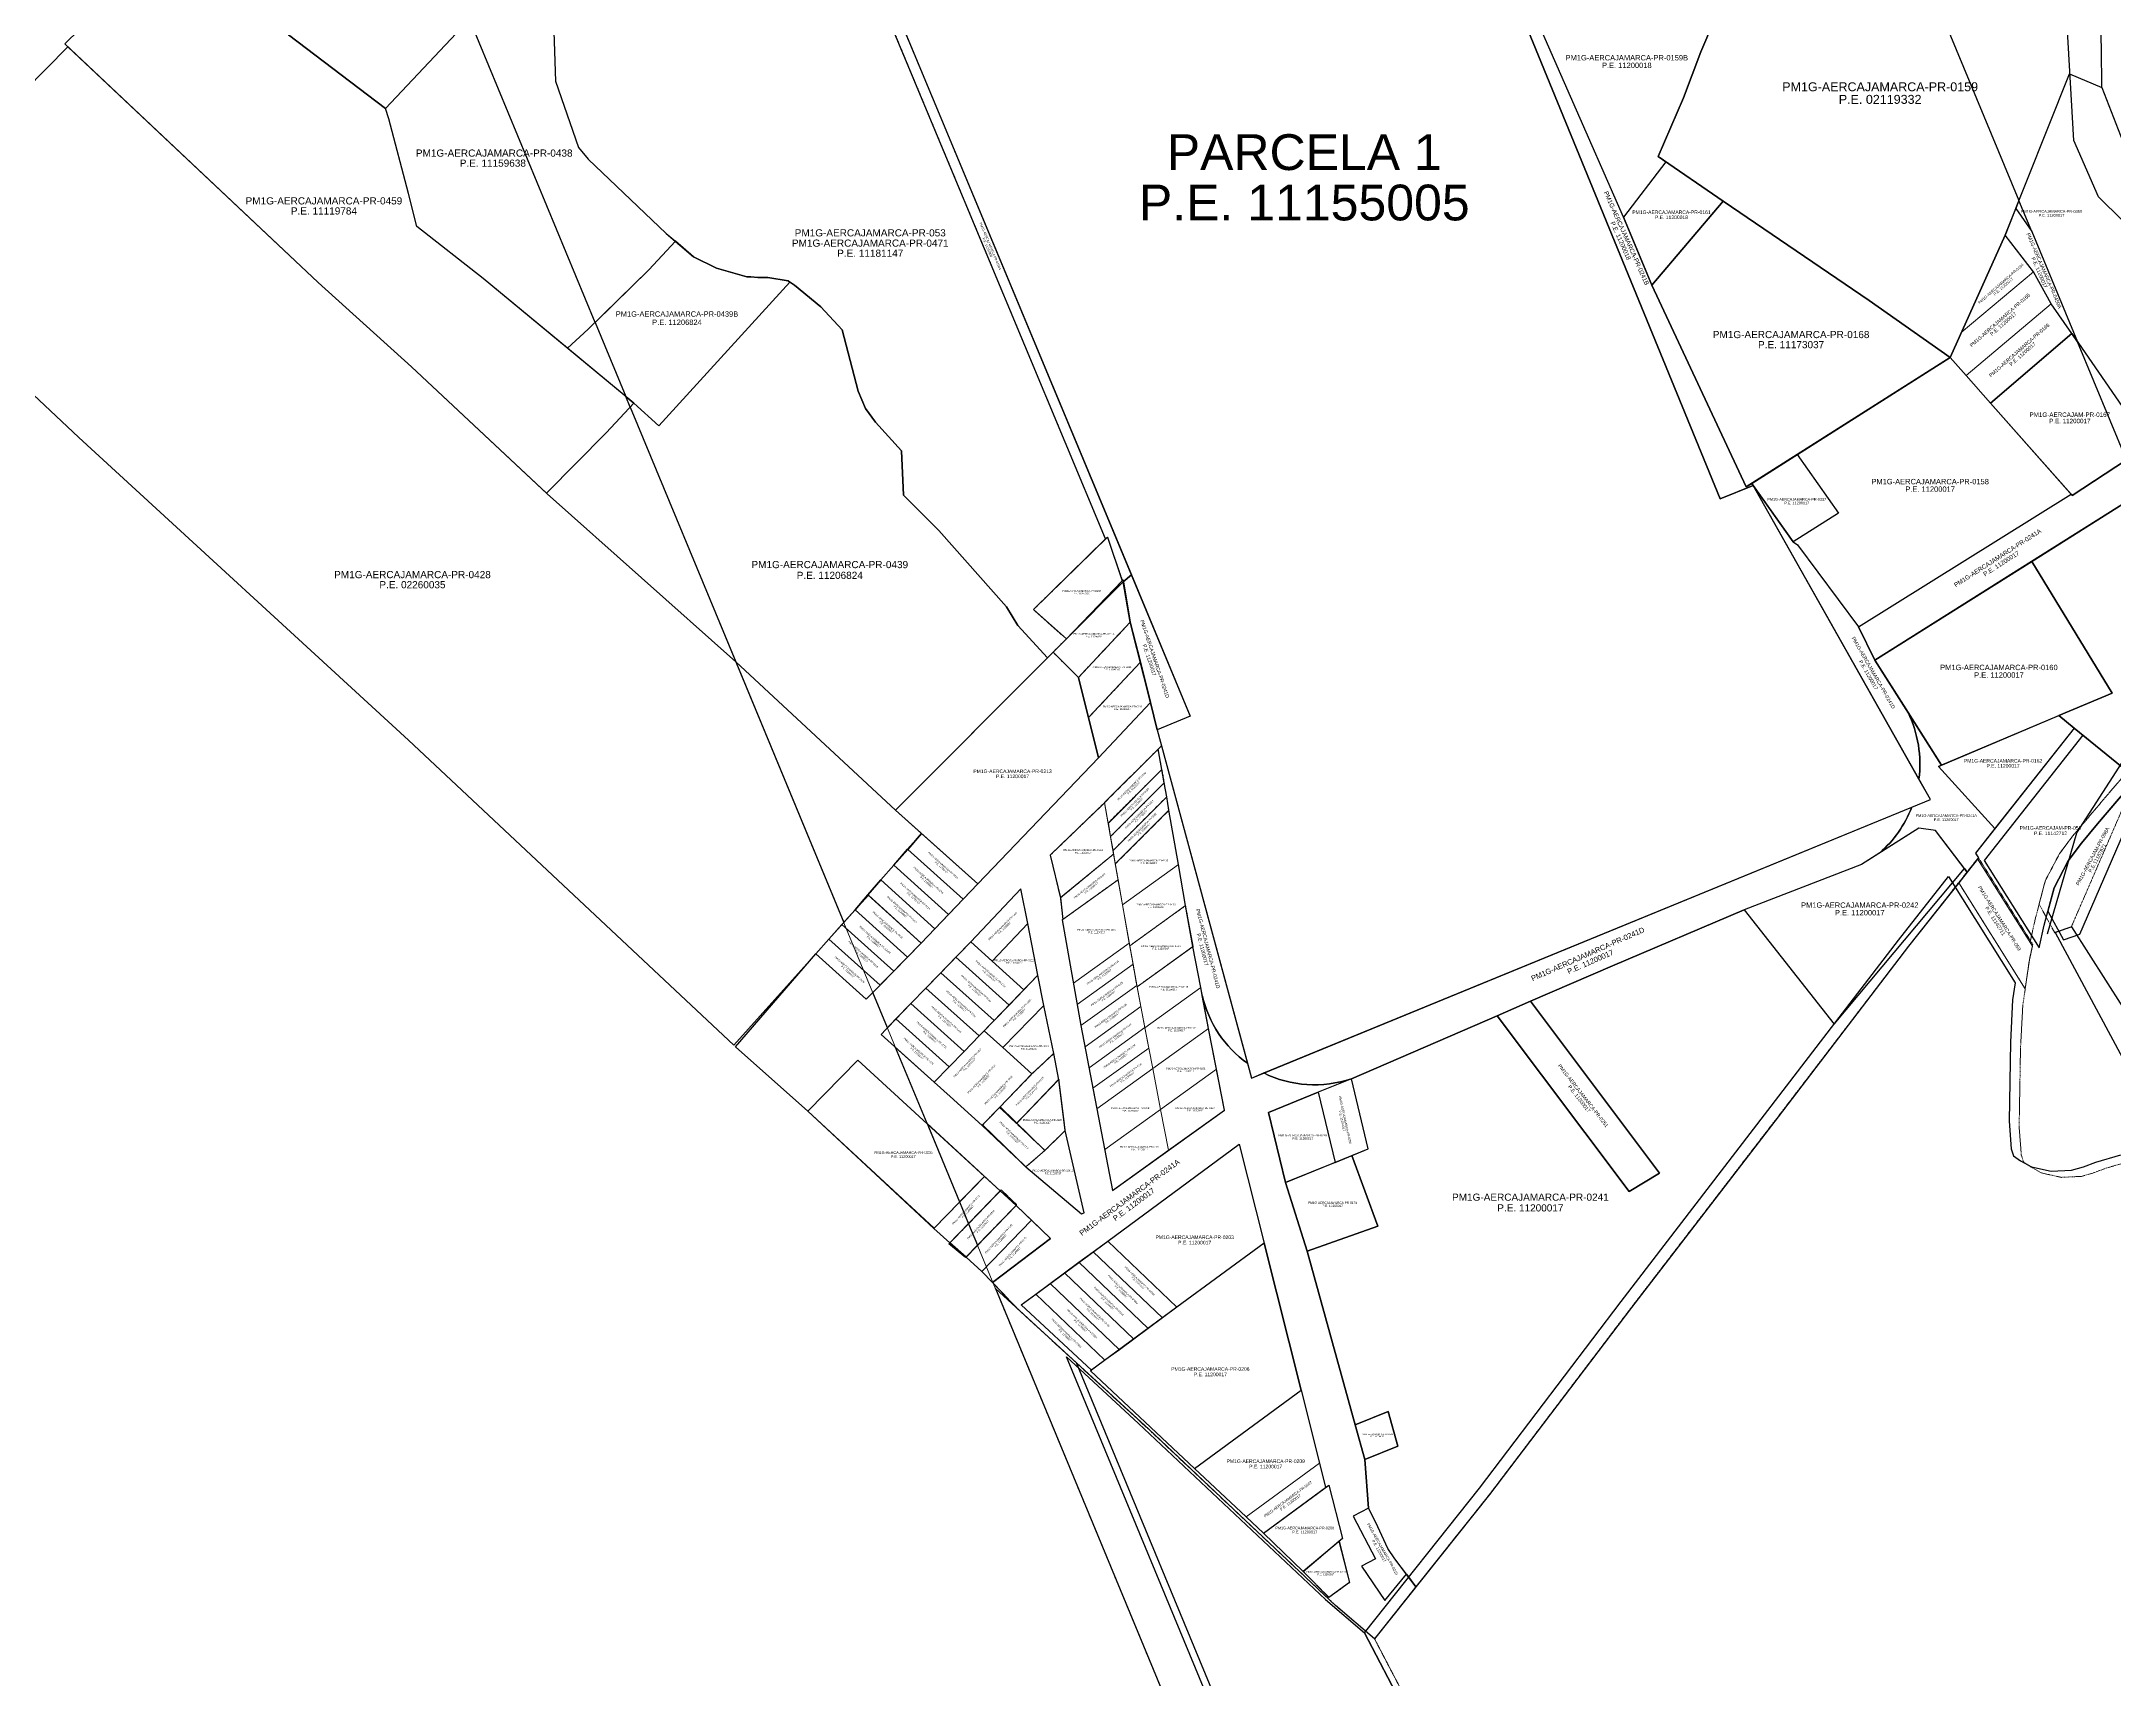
# Model space of a CAD drawing. Header units: inches. Extents: x 773044 to 778274, y 9208001 to 9212859.
# Drawn here: x 777396 to 777975, y 9208601 to 9209058 of the extents above; entities that cross this region are included whole.
import ezdxf
from ezdxf.enums import TextEntityAlignment as Align

# ---------------------------------------------------------------- set-up
doc = ezdxf.new("R2010")
doc.units = ezdxf.units.IN
doc.header["$MEASUREMENT"] = 0
doc.linetypes.add('DASHED2', pattern=[0.375, 0.25, -0.125])
for name, color, linetype in [('ADQUIRIDO', 1, 'Continuous'), ('Codigo predio', 7, 'Continuous'), ('Faja Marginal Mashcon', 140, 'Continuous'), ('NO ADQUIRIDO', 134, 'Continuous'), ('PARA RECTIFICAR', 30, 'Continuous'), ('Partida', 7, 'Continuous'), ('PERIMETRICO', 3, 'Continuous'), ('PMD Cajamarca', 6, 'Continuous'), ('Por Adquirir', 5, 'Continuous'), ('PREDIO MATRIZ', 192, 'Continuous')]:
    doc.layers.add(name, color=color, linetype=linetype)
doc.styles.add('ARIAL', font='arial.ttf', dxfattribs={"height": 0.7})

msp = doc.modelspace()

# ---------------------------------------------------------------- linework, layer by layer
at = {"layer": 'ADQUIRIDO', "ltscale": 0.5}
for points in [[(777538.48, 9209083.37), (777539.67, 9209047.26), (777546.1, 9209028.72), (777548.77, 9209025.43), (777570.61, 9209004.68), (777578.23, 9208998.17), (777584.7, 9208995), (777593.11, 9208992.6), (777594.27, 9208992.6), (777596.18, 9208992.43), (777599, 9208992.35), (777604.67, 9208991.41), (777606.51, 9208990.23), (777613.8, 9208984.23), (777619.83, 9208977.81), (777624.23, 9208960.59), (777626.35, 9208955.77), (777629.1, 9208951.97), (777636.37, 9208943.94), (777636.89, 9208931.56), (777646.82, 9208921.68), (777665.69, 9208900.37), (777668.87, 9208895.21), (777677.15, 9208886.16), (777682.43, 9208891.45), (777673.25, 9208899.64), (777693.38, 9208919.36), (777614.5, 9209108.52)], [(778027.9, 9208112.04), (777765.71, 9208613.85), (777765.71, 9208613.85), (777797.86, 9208654.19), (777837.49, 9208706.4), (777878.46, 9208759.67), (777914.94, 9208807.31), (777928.94, 9208825.04), (777947.53, 9208795.4), (777947.53, 9208795.4), (777946.85, 9208790.65), (777946.23, 9208778.8), (777945.85, 9208756.73), (777946.44, 9208749), (777947.07, 9208747.05), (777949.02, 9208745.66), (777952.11, 9208743.95), (777957.65, 9208742.73), (777963.29, 9208743.01), (777966.63, 9208743.99), (777970.13, 9208745.31), (777977.05, 9208747.31)], [(777682.43, 9208690.87), (777702.64, 9208672.32), (777754.85, 9208623.11), (777765.72, 9208613.83), (778027.92, 9208112.02), (778002.14, 9208099.35), (777985.44, 9208091.68), (777951.17, 9208078.39), (777942.43, 9208074.16), (777938.79, 9208072.46), (777682.43, 9208690.87)]]:
    msp.add_lwpolyline(points, dxfattribs=at)
at = {"layer": 'ADQUIRIDO'}
for points in [[(777865.98, 9209013.75), (777849.99, 9209024.7), (777838.07, 9209009.28), (777846, 9208990.21)], [(777865.98, 9209013.75), (777906.73, 9208985.99), (777929.36, 9208970.03), (777872.38, 9208933.87), (777846, 9208990.21)], [(777963.35, 9208976.78), (777940.65, 9208957.29), (777963.48, 9208931.53), (777978.65, 9208941.48), (777965, 9208974.39)], [(777982.5, 9208932.18), (777952.19, 9208913.06), (777974.64, 9208876.3), (777959.77, 9208870.01), (777964.06, 9208866.51), (777978.91, 9208854.39), (777984.08, 9208849.75), (778004.44, 9208879.3)], [(777693.93, 9208919.9), (777698, 9208907.69), (777682.43, 9208891.45), (777673.25, 9208899.64)], [(777698.27, 9208907.97), (777700.31, 9208896.15), (777685.81, 9208880.68), (777678.72, 9208887.73), (777682.28, 9208891.3)], [(777908.37, 9208885.53), (777952.19, 9208913.06), (777974.64, 9208876.3), (777926.96, 9208856.13)], [(777685.81, 9208880.67), (777700.31, 9208896.14), (777703.12, 9208884.92), (777688.63, 9208869.45)], [(777642, 9208837.1), (777634.7, 9208843.64), (777590.05, 9208885.02), (777620.23, 9208812.22), (777623.41, 9208815.78), (777626.97, 9208819.98), (777630.58, 9208824.13), (777634.24, 9208828.25), (777638.1, 9208832.66)], [(777691.44, 9208858.24), (777685.81, 9208880.68), (777678.72, 9208887.73), (777634.7, 9208843.64), (777642, 9208837.1), (777657.7, 9208823)], [(777703.12, 9208884.92), (777705.94, 9208873.7), (777691.44, 9208858.23), (777688.63, 9208869.45)], [(777649.51, 9208814.44), (777653.62, 9208818.73), (777638.1, 9208832.66), (777634.24, 9208828.25)], [(777638.1, 9208832.66), (777642, 9208837.1), (777657.7, 9208823), (777653.62, 9208818.73)], [(777649.51, 9208814.44), (777634.24, 9208828.25), (777630.58, 9208824.13), (777645.71, 9208810.47)], [(777630.58, 9208824.13), (777626.97, 9208819.98), (777641.9, 9208806.5), (777645.71, 9208810.47)], [(777638.06, 9208802.56), (777623.41, 9208815.78), (777619.74, 9208811.67), (777634.21, 9208798.63)], [(777627.13, 9208819.83), (777623.41, 9208815.78), (777638.06, 9208802.56), (777641.9, 9208806.5)], [(777634.21, 9208798.63), (777630.37, 9208794.7), (777616.07, 9208807.57), (777619.74, 9208811.67)], [(777616.07, 9208807.57), (777612.42, 9208803.45), (777626.53, 9208790.77), (777630.37, 9208794.7)], [(777663.98, 9208737.26), (777659.56, 9208741.32), (777652.59, 9208734.16), (777655.1, 9208728.1)], [(777649.63, 9208722.46), (777663.98, 9208737.26), (777668.4, 9208733.2), (777654.25, 9208718.62)], [(777668.4, 9208733.2), (777663.98, 9208737.26), (777655.1, 9208728.1), (777657.59, 9208722.07)], [(777668.4, 9208733.2), (777672.72, 9208729.04), (777658.86, 9208714.76), (777654.4, 9208718.78)], [(777672.72, 9208729.04), (777678.02, 9208723.93), (777661.84, 9208711.68), (777658.86, 9208714.76)], [(777748.02, 9208681.56), (777737.7, 9208722.67), (777713.35, 9208704.75), (777689.18, 9208686.97), (777718.23, 9208659.68)], [(777762.61, 9208646.44), (777768.81, 9208634.45), (777764.89, 9208632.42), (777771.44, 9208622.85), (777777.5, 9208630.17), (777774.19, 9208634.51), (777772.27, 9208637.4), (777768.89, 9208644.62), (777766.83, 9208648.62)]]:
    msp.add_lwpolyline(points, close=True, dxfattribs=at)
at = {"layer": 'ADQUIRIDO', "lineweight": 20}
for points in [[(777944.72, 9209004.21), (777932.49, 9208977), (777952.67, 9208993.99)], [(777952.67, 9208993.99), (777932.49, 9208977), (777929.36, 9208970.03), (777933.83, 9208964.98), (777957.62, 9208985)], [(777957.62, 9208985), (777933.83, 9208964.98), (777940.65, 9208957.29), (777963.35, 9208976.78)], [(777940.65, 9208957.29), (777933.83, 9208964.98), (777929.36, 9208970.03), (777886.65, 9208942.93), (777898.2, 9208926.6), (777885.53, 9208918.56), (777886.7, 9208917.73), (777903.78, 9208894.83), (777963.16, 9208931.89)], [(777694.1, 9208839.99), (777693.1, 9208845.7), (777708.1, 9208860.67), (777709.1, 9208854.98)], [(777709.79, 9208851.26), (777709.15, 9208855), (777694.17, 9208840), (777694.81, 9208836.26)], [(777710.47, 9208847.32), (777709.79, 9208851.26), (777694.81, 9208836.26), (777695.48, 9208832.32)], [(777677.95, 9208831.06), (777680.76, 9208819.16), (777695.63, 9208831.34), (777693.1, 9208845.66)], [(777710.47, 9208847.32), (777695.48, 9208832.32), (777696.12, 9208828.59), (777711.1, 9208843.59)], [(777696.12, 9208828.59), (777711.11, 9208843.58), (777713.74, 9208828.4), (777698.13, 9208817.18)], [(777871.87, 9208815.81), (777896.99, 9208783.87), (777933.38, 9208827.31), (777925.28, 9208837.91), (777920.68, 9208838.59), (777904.63, 9208828.44)], [(777681.47, 9208813.09), (777680.77, 9208819.17), (777695.63, 9208831.34), (777696.9, 9208824.19)], [(777698.13, 9208817.18), (777713.74, 9208828.4), (777715.76, 9208816.95), (777700.16, 9208805.73)], [(777931.77, 9208823.35), (777950.36, 9208793.71), (777951.53, 9208801.84), (777952.36, 9208805.58), (777937.03, 9208830.01)], [(777661.66, 9208801.47), (777655.71, 9208806.82), (777669.71, 9208821.63), (777671.63, 9208811.98)], [(777684.43, 9208795.24), (777681.29, 9208812.96), (777696.9, 9208824.19), (777700.03, 9208806.46)], [(777715.76, 9208816.95), (777700.16, 9208805.73), (777701.07, 9208800.56), (777702.23, 9208794.28), (777717.83, 9208805.51)], [(777670.58, 9208793.45), (777674.51, 9208797.47), (777671.63, 9208811.98), (777661.66, 9208801.47)], [(777651.53, 9208802.51), (777655.71, 9208806.82), (777670.58, 9208793.45), (777666.41, 9208789.14)], [(777685.47, 9208789.33), (777684.43, 9208795.24), (777700.03, 9208806.46), (777701.07, 9208800.56)], [(777717.79, 9208805.5), (777702.19, 9208794.27), (777704.38, 9208782.85), (777719.98, 9208794.08)], [(777662.23, 9208784.83), (777647.36, 9208798.21), (777643.18, 9208793.9), (777658.05, 9208780.53)], [(777647.36, 9208798.21), (777651.53, 9208802.51), (777666.41, 9208789.14), (777662.23, 9208784.83)], [(777674.51, 9208797.47), (777659.44, 9208781.96), (777664.65, 9208777.28), (777676.18, 9208789.01)], [(777702.11, 9208794.65), (777701.07, 9208800.56), (777685.47, 9208789.33), (777686.51, 9208783.42)], [(777639.02, 9208789.58), (777643.2, 9208793.89), (777658.05, 9208780.53), (777653.88, 9208776.22)], [(777703.25, 9208788.75), (777702.11, 9208794.65), (777686.51, 9208783.42), (777687.65, 9208777.53)], [(777719.98, 9208794.08), (777704.38, 9208782.85), (777706.58, 9208771.43), (777722.18, 9208782.66)], [(777653.88, 9208776.22), (777639, 9208789.59), (777634.83, 9208785.28), (777649.7, 9208771.91)], [(777676.18, 9208789.01), (777678.89, 9208775.64), (777672.83, 9208769.93), (777664.65, 9208777.28)], [(777688.78, 9208771.64), (777704.38, 9208782.86), (777703.25, 9208788.75), (777687.65, 9208777.53)], [(777649.7, 9208771.91), (777634.83, 9208785.28), (777630.65, 9208780.98), (777645.52, 9208767.6)], [(777689.88, 9208765.92), (777688.78, 9208771.64), (777704.38, 9208782.86), (777705.48, 9208777.15)], [(777722.18, 9208782.66), (777706.58, 9208771.43), (777708.78, 9208760.01), (777724.38, 9208771.24)], [(777678.89, 9208775.64), (777680.28, 9208768.38), (777668.57, 9208756.19), (777663.78, 9208760.59), (777672.83, 9208769.93)], [(777690.98, 9208760.21), (777706.58, 9208771.43), (777705.48, 9208777.15), (777689.88, 9208765.92)], [(777706.58, 9208771.43), (777690.98, 9208760.21), (777693.18, 9208748.79), (777708.78, 9208760.01)], [(777708.78, 9208760.01), (777724.38, 9208771.24), (777726.58, 9208759.82), (777710.97, 9208748.59)], [(777680.36, 9208768.39), (777682.13, 9208754.14), (777676.44, 9208748.56), (777668.57, 9208756.19)], [(777671.12, 9208743.95), (777659.03, 9208755.69), (777663.9, 9208760.72), (777676.44, 9208748.56)], [(777693.18, 9208748.79), (777708.78, 9208760.01), (777710.97, 9208748.59), (777695.37, 9208737.37)], [(777671.12, 9208743.95), (777676.44, 9208748.56), (777682.13, 9208754.14), (777687.4, 9208731.12), (777686.68, 9208730.84)], [(777694, 9208723.24), (777713.35, 9208704.75), (777737.7, 9208722.67), (777730.76, 9208750.29)], [(777689.97, 9208720.28), (777694, 9208723.24), (777713.35, 9208704.75), (777709.32, 9208701.79)], [(777685.95, 9208717.31), (777705.29, 9208698.83), (777701.27, 9208695.86), (777681.92, 9208714.35)], [(777689.97, 9208720.28), (777709.32, 9208701.79), (777705.29, 9208698.83), (777685.95, 9208717.31)], [(777677.89, 9208711.39), (777697.24, 9208692.9), (777693.21, 9208689.94), (777673.86, 9208708.42)], [(777681.92, 9208714.35), (777701.27, 9208695.86), (777697.24, 9208692.9), (777677.89, 9208711.39)], [(777669.83, 9208705.46), (777689.48, 9208687.19), (777693.21, 9208689.94), (777673.86, 9208708.42)], [(777748.02, 9208681.56), (777718.23, 9208659.68), (777732.68, 9208646.18), (777753.13, 9208661.2)], [(777732.68, 9208646.18), (777753.13, 9208661.2), (777754.84, 9208654.41), (777737.48, 9208641.67)]]:
    msp.add_lwpolyline(points, close=True, dxfattribs=at)
at = {"layer": 'ADQUIRIDO', "flags": 128}
msp.add_lwpolyline([(777873.98, 9208934.89), (777886.65, 9208942.93), (777898.2, 9208926.6), (777885.53, 9208918.56)], close=True, dxfattribs=at)
at = {"layer": 'ADQUIRIDO', "ltscale": 0.5}
for points in [[(777926.18, 9208855.81), (777959.77, 9208870.01), (777964.06, 9208866.51), (777941.92, 9208838.46)], [(777938.91, 9208829.59), (777954.24, 9208805.16), (777955.64, 9208811.45), (777958.41, 9208821.95), (777962.39, 9208829.49), (777966.07, 9208834.43), (777970.61, 9208839.8), (777976.46, 9208846.71), (777981.33, 9208852.4), (777966.48, 9208864.52)], [(777983.61, 9208850.36), (777981.33, 9208852.4), (777976.51, 9208846.77), (777970.61, 9208839.8), (777966.07, 9208834.43), (777962.39, 9208829.49), (777958.41, 9208821.95), (777956.67, 9208815.35), (777961.04, 9208807.37), (777965.65, 9208808.97)], [(777762.08, 9208768.6), (777802.79, 9208786.16), (777839.69, 9208737.07), (777848.17, 9208742.24), (777812.12, 9208790.21), (777835.05, 9208800.15), (777871.87, 9208815.81), (777896.99, 9208783.87), (777933.38, 9208827.31), (777934.12, 9208826.33), (777931.77, 9208823.35), (777917.77, 9208805.62), (777881.29, 9208757.98), (777840.32, 9208704.71), (777800.69, 9208652.5), (777780.13, 9208626.71), (777774.19, 9208634.51), (777772.27, 9208637.4), (777768.89, 9208644.62), (777766.83, 9208648.62), (777765.81, 9208662.21), (777775.08, 9208665.94), (777772.4, 9208675.64), (777763.12, 9208671.9), (777749.69, 9208720.38), (777769.48, 9208727.41), (777762.17, 9208747.1), (777766.81, 9208748.98)], [(777802.79, 9208786.16), (777812.12, 9208790.21), (777848.17, 9208742.24), (777839.69, 9208737.07)], [(777757.54, 9208745.22), (777766.81, 9208748.98), (777762.08, 9208768.6), (777752.81, 9208764.84)], [(777738.91, 9208759.2), (777752.81, 9208764.84), (777757.54, 9208745.22), (777743.64, 9208739.58)], [(777669.83, 9208705.46), (777673.86, 9208708.42), (777694, 9208723.24), (777730.76, 9208750.29), (777737.7, 9208722.67), (777748.02, 9208681.56), (777753.13, 9208661.2), (777754.84, 9208654.41), (777755.75, 9208655.08), (777759.59, 9208640.18), (777758.67, 9208639.4), (777761.53, 9208627.88), (777755.81, 9208623.72), (777748.63, 9208630.95), (777737.48, 9208641.67), (777732.68, 9208646.18), (777718.23, 9208659.68), (777689.18, 9208686.97), (777689.48, 9208687.19)], [(777743.64, 9208739.58), (777762.17, 9208747.1), (777769.48, 9208727.41), (777749.69, 9208720.38)], [(777685.24, 9208689.21), (777662.6, 9208710), (777904.75, 9208125.79), (777939.35, 9208069.74), (777941.6, 9208070.79)], [(777763.12, 9208671.9), (777772.4, 9208675.64), (777772.4, 9208675.64), (777775.09, 9208665.94), (777765.81, 9208662.21)], [(777737.48, 9208641.67), (777755.75, 9208655.08), (777759.59, 9208640.18), (777748.63, 9208630.95)], [(777748.6, 9208630.91), (777758.61, 9208639.39), (777761.51, 9208627.87), (777755.79, 9208623.69)]]:
    msp.add_lwpolyline(points, close=True, dxfattribs=at)
at = {"layer": 'ADQUIRIDO'}
msp.add_lwpolyline([(777652.59, 9208734.16), (777659.56, 9208741.32), (777643.5, 9208756.08), (777652.59, 9208734.16)], dxfattribs=at)
at = {"layer": 'Faja Marginal Mashcon'}
msp.add_lwpolyline([(777956.6, 9208809.06), (777964.81, 9208837.25), (778006.69, 9208902.29), (778010.81, 9208931.88), (777999.35, 9208974.76), (777984.32, 9209001.6), (777970.88, 9209014.91), (777963.94, 9209030.65), (777960.57, 9209088.77), (777949.02, 9209100.97), (777883.62, 9209102.48), (777845.51, 9209117.94), (777787.29, 9209180.7), (777731.02, 9209235.34), (777484.7, 9209421.16)], dxfattribs=at)
at = {"layer": 'NO ADQUIRIDO', "ltscale": 0.5}
msp.add_lwpolyline([(777958.75, 9208809.41), (777986.33, 9208758.09), (778007.33, 9208779.62), (777982.43, 9208781.23), (777963.38, 9208811.01)], close=True, dxfattribs=at)
at = {"layer": 'PARA RECTIFICAR', "linetype": 'DASHED2', "lineweight": 20}
for points in [[(777614.5, 9209108.52), (777615.45, 9209108.56), (777617.74, 9209107.99), (777700.6, 9208909.29), (777698.27, 9208907.38), (777693.93, 9208919.9), (777693.38, 9208919.36)], [(777673.25, 9208899.64), (777693.93, 9208919.9), (777698.27, 9208907.38), (777682.43, 9208891.45)], [(777698.27, 9208907.38), (777682.43, 9208891.45), (777678.72, 9208887.73), (777685.81, 9208880.68), (777700.31, 9208896.14)], [(777685.81, 9208880.68), (777700.31, 9208896.14), (777703.12, 9208884.92), (777688.63, 9208869.45)], [(777936.49, 9208831.58), (777951.82, 9208807.14), (777953.22, 9208813.44), (777955.99, 9208823.94), (777959.97, 9208831.48), (777963.66, 9208836.42), (777968.19, 9208841.79), (777974.04, 9208848.7), (777978.91, 9208854.39), (777964.06, 9208866.51)], [(777693.1, 9208845.7), (777708.1, 9208860.67), (777709.1, 9208854.95), (777694.1, 9208839.99)], [(777694.1, 9208839.99), (777709.15, 9208855), (777709.79, 9208851.26), (777694.77, 9208836.22)], [(777694.77, 9208836.22), (777709.79, 9208851.26), (777710.47, 9208847.32), (777695.46, 9208832.3)], [(777981.18, 9208852.35), (777978.91, 9208854.39), (777974.09, 9208848.75), (777968.19, 9208841.79), (777963.65, 9208836.42), (777959.97, 9208831.48), (777955.99, 9208823.94), (777954.25, 9208817.35), (777958.62, 9208809.36), (777963.23, 9208810.96)], [(777677.95, 9208831.06), (777680.77, 9208819.11), (777695.63, 9208831.34), (777693.1, 9208845.66)], [(777695.46, 9208832.3), (777710.47, 9208847.32), (777711.11, 9208843.57), (777696.12, 9208828.59)], [(777681.47, 9208813.09), (777680.77, 9208819.11), (777695.63, 9208831.34), (777696.9, 9208824.19)], [(777931.77, 9208823.35), (777950.36, 9208793.71), (777951.53, 9208801.84), (777952.47, 9208806.1), (777937.27, 9208830.32)], [(777717.79, 9208805.5), (777715.76, 9208816.95), (777700.16, 9208805.73), (777701.07, 9208800.56), (777702.11, 9208794.65), (777702.19, 9208794.27)], [(777663.78, 9208760.59), (777672.83, 9208769.93), (777678.89, 9208775.64), (777680.29, 9208768.32), (777668.49, 9208756.11)], [(777668.49, 9208756.11), (777680.36, 9208768.39), (777682.13, 9208754.14), (777676.44, 9208748.56)], [(777671.12, 9208743.95), (777658.91, 9208755.57), (777663.78, 9208760.59), (777676.44, 9208748.56)], [(777649.9, 9208722.74), (777664.25, 9208737.54), (777668.55, 9208733.36), (777654.4, 9208718.78)], [(777661.95, 9208711.57), (777668.58, 9208704.54), (777685.24, 9208689.21), (777941.6, 9208070.79), (777939.35, 9208069.74), (777904.75, 9208125.78)], [(777748.63, 9208630.95), (777758.67, 9208639.4), (777761.53, 9208627.88), (777755.81, 9208623.72)]]:
    msp.add_lwpolyline(points, close=True, dxfattribs=at)
at = {"layer": 'PARA RECTIFICAR'}
for points in [[(777634.7, 9208843.64), (777677.15, 9208886.16), (777678.72, 9208887.73), (777685.81, 9208880.68), (777691.44, 9208858.24), (777657.7, 9208823)], [(777626.97, 9208819.98), (777641.9, 9208806.5), (777638.06, 9208802.56), (777623.41, 9208815.78)]]:
    msp.add_lwpolyline(points, close=True, dxfattribs=at)
at = {"layer": 'PARA RECTIFICAR', "linetype": 'DASHED2', "lineweight": 20}
for points in [[(778030.73, 9208110.35), (777768.54, 9208612.17), (777768.54, 9208612.17), (777800.69, 9208652.5), (777840.32, 9208704.71), (777881.29, 9208757.98), (777917.78, 9208805.62), (777931.77, 9208823.35), (777950.36, 9208793.71), (777950.36, 9208793.71), (777949.68, 9208788.96), (777949.05, 9208777.11), (777948.67, 9208755.04), (777949.27, 9208747.31), (777949.89, 9208745.36), (777951.85, 9208743.97), (777954.94, 9208742.26), (777960.47, 9208741.04), (777966.11, 9208741.32), (777969.45, 9208742.3), (777972.96, 9208743.62), (777979.88, 9208745.62)], [(777685.24, 9208689.21), (777705.45, 9208670.66), (777757.66, 9208621.45), (777768.54, 9208612.17), (778030.73, 9208110.35), (778004.95, 9208097.68), (777988.25, 9208090.01), (777953.99, 9208076.73), (777945.24, 9208072.5), (777941.6, 9208070.79), (777685.24, 9208689.21)]]:
    msp.add_lwpolyline(points, dxfattribs=at)
at = {"layer": 'PERIMETRICO', "ltscale": 0.5}
for points in [[(777505.65, 9209408.42), (777489.94, 9209414.41), (777495.3, 9209401.6), (777520.16, 9209342.03), (777552.2, 9209265.12), (777565.81, 9209232.48), (777571.97, 9209217.75), (777717.05, 9208869.85), (777707.8, 9208866.06), (777734.14, 9208768.78), (777923.88, 9208846.55), (777874.38, 9208934.33), (777865.09, 9208930.53), (777751.03, 9209208.82), (777751.75, 9209215.08), (777753.31, 9209221.3), (777753.14, 9209222.33), (777741.77, 9209231.43), (777621.07, 9209328.37)], [(777614.5, 9209108.52), (777615.45, 9209108.56), (777617.74, 9209107.99), (777700.6, 9208909.29), (777698.27, 9208907.38), (777682.43, 9208891.45), (777673.25, 9208899.64), (777693.38, 9208919.36)], [(777492.14, 9209039.56), (777516.51, 9209065.42), (777507.44, 9209072.2), (777528.6, 9209095.43), (777537.68, 9209088.09), (777538.48, 9209083.37), (777539.67, 9209047.26), (777546.1, 9209028.72), (777548.77, 9209025.43), (777570.61, 9209004.68), (777573.18, 9209002.49), (777565.77, 9208994.53), (777548.8, 9208977.96), (777543.05, 9208972.61), (777519.51, 9208992.07), (777500.95, 9209006.67), (777498.58, 9209015.88), (777493.14, 9209036.72)], [(777402.6, 9209057.62), (777473.39, 9208991.02), (777499.47, 9208967.47), (777537.14, 9208932.15), (777553.86, 9208948.97), (777561.59, 9208957.27), (777519.51, 9208992.07), (777500.95, 9209006.67), (777498.58, 9209015.88), (777493.14, 9209036.72), (777492.14, 9209039.56), (777465.06, 9209060.15), (777431.48, 9209085.96)], [(777489.38, 9209085.72), (777480.74, 9209076.55), (777465.06, 9209060.15), (777492.14, 9209039.56), (777516.51, 9209065.42)], [(777806.05, 9209074.6), (777819.11, 9209086.1), (777829.86, 9209084.89), (777851, 9209082.69), (777862.87, 9209081.97), (777870.64, 9209081.02), (777859.76, 9209055.46), (777854.92, 9209042.58), (777847.8, 9209026.19), (777865.98, 9209013.75), (777846, 9208990.21), (777872.38, 9208933.87), (777873.98, 9208934.89), (777874.38, 9208934.33), (777865.09, 9208930.53)], [(777403.42, 9209056.86), (777473.39, 9208991.02), (777499.47, 9208967.47), (777537.39, 9208931.93), (777590.05, 9208885.02), (777634.7, 9208843.64), (777642, 9208837.1), (777638.1, 9208832.66), (777634.24, 9208828.25), (777630.58, 9208824.13), (777626.97, 9208819.98), (777623.41, 9208815.78), (777619.74, 9208811.67), (777616.07, 9208807.57), (777612.42, 9208803.45), (777589.55, 9208777.92), (777498.65, 9208863.19), (777406.53, 9208947.66), (777349.03, 9209001.68)], [(777537.14, 9208932.15), (777553.86, 9208948.97), (777561.59, 9208957.27), (777543.05, 9208972.61), (777548.8, 9208977.96), (777565.77, 9208994.53), (777573.18, 9209002.49), (777578.23, 9208998.17), (777584.7, 9208995), (777593.11, 9208992.6), (777594.27, 9208992.6), (777596.18, 9208992.43), (777599, 9208992.35), (777604.67, 9208991.41), (777606.51, 9208990.23), (777613.8, 9208984.23), (777619.83, 9208977.81), (777624.23, 9208960.59), (777626.35, 9208955.77), (777629.1, 9208951.97), (777636.37, 9208943.94), (777636.89, 9208931.56), (777646.82, 9208921.68), (777665.69, 9208900.37), (777668.87, 9208895.21), (777677.15, 9208886.16), (777634.7, 9208843.64), (777590.05, 9208885.02), (777537.39, 9208931.93)], [(777963.35, 9208976.78), (777984.89, 9208945.57), (777963.48, 9208931.53), (777940.65, 9208957.29)], [(777624.2, 9208773.81), (777659.56, 9208741.32), (777645.49, 9208726.87), (777610.17, 9208759.55)], [(777659.56, 9208741.32), (777645.4, 9208726.78), (777649.9, 9208722.74), (777663.98, 9208737.26)]]:
    msp.add_lwpolyline(points, close=True, dxfattribs=at)
for points in [[(777870.64, 9209081.02), (777859.76, 9209055.46), (777854.92, 9209042.58), (777847.8, 9209026.19), (777865.98, 9209013.75), (777906.73, 9208985.99), (777929.36, 9208970.03), (777944.72, 9209004.21), (777962.75, 9209049.3), (777971.82, 9209045.48), (777971.67, 9209056.47), (777970.55, 9209089.75)], [(777978.91, 9208854.39), (777964.06, 9208866.51), (777959.77, 9208870.01), (777974.64, 9208876.3), (777952.19, 9208913.06), (778021.96, 9208957.07), (778022.54, 9208928.97), (778021.19, 9208904.92), (778013.28, 9208892.13), (777984.08, 9208849.75), (777978.91, 9208854.39)]]:
    msp.add_lwpolyline(points, dxfattribs=at)
at = {"layer": 'PMD Cajamarca', "lineweight": 5}
for points in [[(778265.99, 9208248.61), (776951.26, 9211418.86)], [(777295.63, 9209623.92), (777487.78, 9209160.4), (777479.36, 9209143), (777487.42, 9209132.64), (777930.01, 9208064.85)]]:
    msp.add_lwpolyline(points, dxfattribs=at)
at = {"layer": 'Por Adquirir', "color": 5}
for points in [[(777874.57, 9209114.13), (777877.76, 9209112.97), (777894.06, 9209111.7), (777907.91, 9209112.06), (777948.61, 9209013.92), (777944.72, 9209004.21), (777929.36, 9208970.03), (777906.73, 9208985.99), (777865.98, 9209013.75), (777847.8, 9209026.19), (777854.92, 9209042.58), (777859.76, 9209055.46), (777870.64, 9209081.02), (777871.81, 9209090.78), (777872.96, 9209097.94), (777874.09, 9209104.9), (777874.62, 9209111.88)], [(777510.9, 9209075.99), (777528.6, 9209095.43), (777537.68, 9209088.09), (777538.48, 9209083.37), (777539.67, 9209047.26), (777546.1, 9209028.72), (777548.77, 9209025.43), (777570.61, 9209004.68), (777573.18, 9209002.49), (777565.77, 9208994.53), (777550.75, 9208979.85), (777515.66, 9209064.52), (777516.51, 9209065.42), (777514.73, 9209066.75)], [(777808.5, 9209076.76), (777819.11, 9209086.1), (777829.86, 9209084.89), (777851, 9209082.69), (777862.87, 9209081.97), (777870.64, 9209081.02), (777859.76, 9209055.46), (777854.92, 9209042.58), (777847.8, 9209026.19), (777849.99, 9209024.7), (777838.07, 9209009.28)], [(777948.61, 9209013.92), (777947.71, 9209011.68), (777952.19, 9209005.28)], [(777944.72, 9209004.21), (777947.71, 9209011.68), (777952.19, 9209005.28), (777965, 9208974.39), (777963.35, 9208976.78), (777957.62, 9208985), (777952.67, 9208993.99)], [(777605.14, 9208991.11), (777604.67, 9208991.41), (777599, 9208992.35), (777596.18, 9208992.43), (777594.27, 9208992.6), (777593.11, 9208992.6), (777584.7, 9208995), (777578.23, 9208998.17), (777573.18, 9209002.49), (777565.77, 9208994.53), (777550.75, 9208979.85), (777559.33, 9208959.14), (777561.59, 9208957.27), (777568.6, 9208950.92)], [(777636.37, 9208943.94), (777629.1, 9208951.97), (777626.35, 9208955.77), (777624.23, 9208960.59), (777619.83, 9208977.81), (777613.8, 9208984.23), (777606.51, 9208990.23), (777605.14, 9208991.11), (777568.6, 9208950.92), (777561.59, 9208957.27), (777560.56, 9208956.17), (777590.05, 9208885.02), (777634.7, 9208843.64), (777677.15, 9208886.16), (777668.87, 9208895.21), (777665.69, 9208900.37), (777646.82, 9208921.68), (777636.89, 9208931.56)], [(777559.33, 9208959.14), (777561.59, 9208957.27), (777560.56, 9208956.17)], [(777698.27, 9208907.38), (777700.6, 9208909.29), (777717.05, 9208869.85), (777707.8, 9208866.06), (777705.94, 9208873.7), (777700.31, 9208896.14)]]:
    msp.add_lwpolyline(points, close=True, dxfattribs=at)
at = {"layer": 'Por Adquirir', "ltscale": 0.5}
for points in [[(777838.07, 9209009.28), (777808.5, 9209076.76), (777806.05, 9209074.6), (777865.09, 9208930.53), (777874.38, 9208934.33), (777873.98, 9208934.89), (777872.38, 9208933.87), (777846, 9208990.21)], [(777903.78, 9208894.83), (777963.16, 9208931.89), (777963.48, 9208931.53), (777978.65, 9208941.48), (777982.5, 9208932.18), (777952.15, 9208913.03), (777908.37, 9208885.53)]]:
    msp.add_lwpolyline(points, close=True, dxfattribs=at)
at = {"layer": 'Por Adquirir', "color": 5}
for points in [[(777874.38, 9208934.33), (777885.53, 9208918.56), (777886.7, 9208917.73), (777903.78, 9208894.83), (777908.37, 9208885.53), (777917.62, 9208870.9, -0.145872), (777920.66, 9208852.25)], [(777708.1, 9208860.67), (777709.01, 9208861.58), (777733.02, 9208772.91, -0.182975), (777720.41, 9208791.86), (777719.98, 9208794.08), (777717.79, 9208805.5), (777715.76, 9208816.95), (777713.74, 9208828.4), (777711.11, 9208843.58), (777711.11, 9208843.57), (777710.47, 9208847.32), (777709.79, 9208851.26), (777709.15, 9208855), (777709.1, 9208854.95)], [(777737.57, 9208770.19), (777918.66, 9208844.41, -0.119664), (777909.7, 9208831.64), (777904.63, 9208828.44), (777871.87, 9208815.81), (777835.05, 9208800.15), (777812.12, 9208790.21), (777802.79, 9208786.16), (777762.08, 9208768.6, -0.198558)]]:
    msp.add_lwpolyline(points, format="xyb", close=True, dxfattribs=at)
at = {"layer": 'Por Adquirir', "ltscale": 0.5}
for points in [[(777628.35, 9208792.63), (777641.86, 9208806.46), (777645.71, 9208810.47), (777657.7, 9208823), (777691.44, 9208858.24), (777691.44, 9208858.23), (777705.94, 9208873.7), (777707.8, 9208866.06), (777709.01, 9208861.58), (777708.1, 9208860.67), (777693.1, 9208845.7), (777693.1, 9208845.66), (777677.95, 9208831.06), (777680.77, 9208819.11), (777681.47, 9208813.09), (777681.29, 9208812.96), (777686.51, 9208783.42), (777695.37, 9208737.37), (777726.58, 9208759.82), (777722.18, 9208782.66), (777720.41, 9208791.86, 0.182974), (777733.02, 9208772.91), (777734.14, 9208768.78), (777737.57, 9208770.19, 0.198558), (777762.08, 9208768.6), (777752.81, 9208764.84), (777738.91, 9208759.2), (777743.64, 9208739.58), (777749.69, 9208720.38), (777763.12, 9208671.9), (777765.81, 9208662.21), (777766.83, 9208648.62), (777762.61, 9208646.44), (777768.81, 9208634.45), (777764.89, 9208632.42), (777771.44, 9208622.85), (777777.5, 9208630.17), (777780.13, 9208626.71), (777768.54, 9208612.17), (777757.66, 9208621.45), (777705.45, 9208670.66), (777685.24, 9208689.21), (777668.58, 9208704.54), (777661.84, 9208711.69), (777678.02, 9208723.93), (777668.4, 9208733.2), (777668.55, 9208733.36), (777664.25, 9208737.54), (777663.98, 9208737.26), (777643.5, 9208756.08), (777634.68, 9208777.35), (777645.52, 9208767.6), (777649.98, 9208763.59), (777658.91, 9208755.57), (777671.12, 9208743.96), (777686.68, 9208730.84), (777687.4, 9208731.12), (777682.13, 9208754.14), (777680.36, 9208768.39), (777680.29, 9208768.32), (777678.89, 9208775.64), (777676.18, 9208789.01), (777674.51, 9208797.47), (777671.63, 9208811.98), (777669.71, 9208821.63), (777655.71, 9208806.82), (777643.18, 9208793.9), (777643.2, 9208793.89), (777639, 9208789.59), (777632.42, 9208782.8)], [(777909.7, 9208831.64, 0.119664), (777918.66, 9208844.41), (777923.88, 9208846.55), (777920.66, 9208852.25, 0.145872), (777917.62, 9208870.9), (777926.96, 9208856.13), (777926.18, 9208855.81), (777941.92, 9208838.46), (777936.49, 9208831.58), (777937.27, 9208830.32), (777934.12, 9208826.33), (777925.28, 9208837.91), (777920.68, 9208838.59)]]:
    msp.add_lwpolyline(points, format="xyb", close=True, dxfattribs=at)
at = {"layer": 'PREDIO MATRIZ'}
msp.add_lwpolyline([(777978.91, 9208854.39), (777964.06, 9208866.51), (777936.49, 9208831.58), (777937.27, 9208830.32), (777917.78, 9208805.62), (777881.29, 9208757.98), (777840.32, 9208704.71), (777800.69, 9208652.5), (777768.54, 9208612.17), (777757.66, 9208621.45), (777705.45, 9208670.66), (777685.24, 9208689.21), (777668.58, 9208704.54), (777661.84, 9208711.69), (777658.86, 9208714.76), (777654.4, 9208718.78), (777649.89, 9208722.75), (777645.4, 9208726.78), (777610.17, 9208759.55), (777589.99, 9208777.52), (777612.42, 9208803.45), (777616.07, 9208807.57), (777623.41, 9208815.78), (777626.97, 9208819.98), (777630.58, 9208824.13), (777634.24, 9208828.25), (777638.06, 9208832.7), (777642, 9208837.1), (777634.7, 9208843.64), (777677.15, 9208886.16), (777698.27, 9208907.38), (777700.6, 9208909.29), (777717.05, 9208869.85), (777707.8, 9208866.06), (777734.14, 9208768.78), (777923.88, 9208846.55), (777874.38, 9208934.33), (777873.98, 9208934.89), (777929.36, 9208970.03), (777944.72, 9209004.21), (777962.75, 9209049.3), (777971.82, 9209045.48), (777979.57, 9209025.32)], dxfattribs=at)

# ---------------------------------------------------------------- texts
at = {"layer": 'Codigo predio', "lineweight": 15, "style": 'ARIAL'}
for s, height, p in [('PM1G-AERCAJAMARCA-PR-0159B', 1.5, (777839.04, 9209053.02)), ('PM1G-AERCAJAMARCA-PR-0159', 2.5, (777909.83, 9209044.41)), ('PARCELA 1', 10, (777748.92, 9209022.4)), ('PM1G-AERCAJAMARCA-PR-0438', 2, (777522.57, 9209026.14)), ('PM1G-AERCAJAMARCA-PR-0459', 2, (777474.98, 9209012.79)), ('PM1G-AERCAJAMARCA-PR-0161', 1, (777851.52, 9209010.11)), ('PM1G-AERCAJAMARCA-PR-0450', 0.7812, (777957.71, 9209010.45)), ('PM1G-AERCAJAMARCA-PR-0471', 2, (777627.64, 9209000.99)), ('PM1G-AERCAJAMARCA-PR-0439B', 1.5, (777573.63, 9208981.44)), ('PM1G-AERCAJAMARCA-PR-0168', 2, (777884.95, 9208975.45)), ('PM1G-AERCAJAM-PR-0167', 1.25, (777962.83, 9208953.44)), ('PM1G-AERCAJAMARCA-PR-0337', 0.75, (777886.53, 9208930.06)), ('PM1G-AERCAJAMARCA-PR-0158', 1.5, (777923.8, 9208934.63)), ('PM1G-AERCAJAMARCA-PR-0428', 2, (777499.72, 9208908.4)), ('PM1G-AERCAJAMARCA-PR-0439', 2, (777616.33, 9208911.2)), ('PM1G-AERCAJAMARCA-PR-0156', 0.5, (777686.61, 9208904.57)), ('PM1G-AERCAJAMARCA-PR-0211A', 0.5, (777690.14, 9208892.58)), ('PM1G-AERCAJAMARCA-PR-0211', 0.5, (777695.18, 9208883.32)), ('PM1G-AERCAJAMARCA-PR-0160', 1.5, (777943.02, 9208882.72)), ('PM1G-AERCAJAMARCA-PR-0212', 0.5, (777698.13, 9208872.28)), ('PM1G-AERCAJAMARCA-PR-0162', 1, (777944.18, 9208856.88)), ('PM1G-AERCAJAMARCA-PR-0213', 1, (777667.39, 9208853.96)), ('PM1G-AERCAJAMARCA-PR-0241A', 0.75, (777928.3, 9208841.71)), ('PM1G-AERCAJAM-PR-058', 1, (777957.43, 9208838.14)), ('PM1G-AERCAJAMARCA-PR-0201', 0.5, (777687.13, 9208832.21)), ('PM1G-AERCAJAMARCA-PR-0435', 0.5, (777705.42, 9208829.28)), ('PM1G-AERCAJAMARCA-PR-0436', 0.5, (777707.46, 9208816.99)), ('PM1G-AERCAJAMARCA-PR-0242', 1.5, (777904.14, 9208816.33)), ('PM1G-AERCAJAMARCA-PR-0197', 0.5, (777690.93, 9208809.94)), ('PM1G-AERCAJAMARCA-PR-0186', 0.5, (777708.84, 9208805.38)), ('PM1G-AERCAJAMARCA-PR-0222', 0.5, (777667.84, 9208801.41)), ('PM1G-AERCAJAMARCA-PR-0418', 0.5, (777711.02, 9208793.98)), ('PM1G-AERCAJAMARCA-PR-0187', 0.5, (777713.22, 9208782.55)), ('PM1G-AERCAJAMARCA-PR-0224', 0.5, (777672.01, 9208777.42)), ('PM1G-AERCAJAMARCA-PR-0188', 0.5, (777715.79, 9208771.16)), ('PM1G-AERCAJAMARCA-PR-0226', 0.5, (777675.73, 9208756.8)), ('PM1G-AERCAJAMARCA-PR-0190', 0.5, (777700.31, 9208760.11)), ('PM1G-AERCAJAMARCA-PR-0437', 0.5, (777718.43, 9208760.14)), ('PM1G-AERCAJAMARCA-PR-0248', 0.625, (777748.5, 9208752.47)), ('PM1G-AERCAJAMARCA-PR-0235', 0.75, (777636.87, 9208747.6)), ('PM1G-AERCAJAMARCA-PR-0189', 0.5, (777702.87, 9208749.32)), ('PM1G-AERCAJAMARCA-PR-0241C', 0.5, (777678.71, 9208742.67)), ('PM1G-AERCAJAMARCA-PR-0174', 0.625, (777756.83, 9208733.64)), ('PM1G-AERCAJAMARCA-PR-0241', 2, (777812.1, 9208734.51)), ('PM1G-AERCAJAMARCA-PR-0203', 1, (777718.29, 9208723.82)), ('PM1G-AERCAJAMARCA-PR-0206', 1, (777722.67, 9208687.01)), ('PM1G-AERCAJAMARCA-PR-0249', 0.4, (777769.27, 9208669.09)), ('PM1G-AERCAJAMARCA-PR-0209', 1, (777738.14, 9208661.26)), ('PM1G-AERCAJAMARCA-PR-0208', 0.75, (777749.07, 9208642.74)), ('PM1G-AERCAJAMARCA-PR-0240', 0.5, (777754.95, 9208630.6))]:
    msp.add_text(s, height=height, dxfattribs=at).set_placement(p, align=Align.CENTER)
for s, height, rotation, p in [('PM1G-AERCAJAMARCA-PR-0241B', 1.25, 293.9476, (777838.38, 9209003.13)), ('PM1G-AERCAJAMARCA-PR-0159A', 0.625, 292.81535, (777660.91, 9209001.02)), ('PM1G-AERCAJAMARCA-PR-0450A', 1, 293.21416, (777955.17, 9208994.11)), ('PM1G-AERCAJAMARCA-PR-0164', 0.75, 41.2834, (777943.8, 9208990.38)), ('PM1G-AERCAJAMARCA-PR-0165', 1, 41.2834, (777943.64, 9208980.11)), ('PM1G-AERCAJAMARCA-PR-0166', 1, 41.2834, (777949.02, 9208971.69)), ('PM1G-AERCAJAMARCA-PR-0241A', 1.25, 32.67749, (777942.98, 9208913.54)), ('PM1G-AERCAJAMARCA-PR-0241D', 1, 288.42478, (777706.67, 9208885.71)), ('PM1G-AERCAJAMARCA-PR-0241D', 1, 299.81093, (777907.52, 9208881.74)), ('PM1G-AERCAJAMARCA-PR-0182', 0.5, 45.02367, (777700.88, 9208850.16)), ('PM1G-AERCAJAMARCA-PR-0183', 0.5, 45.02367, (777701.77, 9208845.65)), ('PM1G-AERCAJAMARCA-PR-0184', 0.5, 45.02367, (777702.96, 9208842.24)), ('PM1G-AERCAJAMARCA-PR-0185', 0.5, 45.02367, (777703.77, 9208838.6)), ('PM1G-AERCAJAM-PR-058A ', 1, 61.77382, (777969.72, 9208830.65)), ('PM1G-AERCAJAMARCA-PR-0215', 0.5, 318.37945, (777643.72, 9208823.85)), ('PM1G-AERCAJAMARCA-PR-0214', 0.5, 318.37945, (777647.85, 9208827.97)), ('PM1G-AERCAJAMARCA-PR-0216', 0.5, 318.37945, (777640.03, 9208819.41)), ('PM1G-AERCAJAMARCA-PR-0200', 0.5, 37.95597, (777689.08, 9208822.26)), ('PM1G-AERCAJAMARCA-PR-059', 1, 302.38123, (777942.76, 9208813.13)), ('PM1G-AERCAJAMARCA-PR-0218', 0.5, 318.37945, (777632.35, 9208811.34)), ('PM1G-AERCAJAMARCA-PR-0217', 0.5, 318.37945, (777636.35, 9208815.63)), ('PM1G-AERCAJAMARCA-PR-0221', 0.5, 44.88071, (777664.79, 9208811.06)), ('PM1G-AERCAJAMARCA-PR-0241D', 1, 284.53668, (777721.52, 9208804.79)), ('PM1G-AERCAJAMARCA-PR-0218A', 0.5, 318.37945, (777628.81, 9208807.19)), ('PM1G-AERCAJAMARCA-PR-0241D', 1.5, 23.77548, (777828.44, 9208802.73)), ('PM1G-AERCAJAMARCA-PR-0219', 0.5, 318.37945, (777625.5, 9208803.17)), ('PM1G-AERCAJAMARCA-PR-0220', 0.5, 318.37945, (777621.69, 9208798.89)), ('PM1G-AERCAJAMARCA-PR-0232', 0.5, 318.37945, (777657.08, 9208793.62)), ('PM1G-AERCAJAMARCA-PR-0233', 0.5, 318.37945, (777661.1, 9208797.71)), ('PM1G-AERCAJAMARCA-PR-0196', 0.5, 36.23857, (777692.79, 9208798.07)), ('PM1G-AERCAJAMARCA-PR-0231', 0.5, 318.37945, (777652.85, 9208789.34)), ('PM1G-AERCAJAMARCA-PR-0195', 0.5, 36.23857, (777693.93, 9208792.1)), ('PM1G-AERCAJAMARCA-PR-0230', 0.5, 318.37945, (777648.72, 9208785)), ('PM1G-AERCAJAMARCA-PR-0223', 0.5, 44.88071, (777668.89, 9208786.77)), ('PM1G-AERCAJAMARCA-PR-0194', 0.5, 36.23857, (777694.94, 9208785.98)), ('PM1G-AERCAJAMARCA-PR-0228', 0.5, 318.37945, (777641, 9208776.09)), ('PM1G-AERCAJAMARCA-PR-0229', 0.5, 318.37945, (777644.58, 9208780.65)), ('PM1G-AERCAJAMARCA-PR-0193', 0.5, 36.23857, (777696.23, 9208780.4)), ('PM1G-AERCAJAMARCA-PR-0417', 0.5, 46.17241, (777654.97, 9208772.83)), ('PM1G-AERCAJAMARCA-PR-0192', 0.5, 36.23857, (777697.46, 9208774.71)), ('PM1G-AERCAJAMARCA-PR-0416', 0.5, 46.17241, (777658.9, 9208768.31)), ('PM1G-AERCAJAMARCA-PR-0415', 0.5, 46.17241, (777663.68, 9208765.26)), ('PM1G-AERCAJAMARCA-PR-0225', 0.5, 46.17241, (777672.38, 9208764.91)), ('PM1G-AERCAJAMARCA-PR-0191', 0.5, 36.23857, (777699.21, 9208769.42)), ('PM1G-AERCAJAMARCA-PR-0251', 1, 307.91573, (777826.45, 9208763.55)), ('PM1G-AERCAJAMARCA-PR-0250', 0.625, 282.5173, (777760.04, 9208756.96)), ('PM1G-AERCAJAMARCA-PR-0227', 0.5, 316.12856, (777667.62, 9208752.58)), ('PM1G-AERCAJAMARCA-PR-0241A', 1.5, 36.5029, (777700.53, 9208734.85)), ('PM1G-AERCAJAMARCA-PR-0243', 0.5, 47.10024, (777654.56, 9208731.78)), ('PM1G-AERCAJAMARCA-PR-0244', 0.5, 47.10024, (777658.72, 9208727.67)), ('PM1G-AERCAJAMARCA-PR-0245', 0.5, 47.10024, (777663.69, 9208723.7)), ('PM1G-AERCAJAMARCA-PR-0246', 0.5, 47.10024, (777667.6, 9208720.14)), ('PM1G-AERCAJAMARCA-PR-0204B', 0.5, 315.81572, (777698.05, 9208709.53)), ('PM1G-AERCAJAMARCA-PR-0204A', 0.5, 315.81572, (777702.78, 9208711.91)), ('PM1G-AERCAJAMARCA-PR-0204D', 0.5, 315.81572, (777690.2, 9208703.13)), ('PM1G-AERCAJAMARCA-PR-0204C', 0.5, 315.81572, (777694.21, 9208706.17)), ('PM1G-AERCAJAMARCA-PR-0205B', 0.5, 315.81572, (777682.33, 9208697.32)), ('PM1G-AERCAJAMARCA-PR-0205A', 0.5, 315.81572, (777686.63, 9208699.95)), ('PM1G-AERCAJAMARCA-PR-0207', 0.75, 36.35161, (777744.59, 9208650.86)), ('PM1G-AERCAJAMARCA-PR-0210', 0.75, 299.56883, (777770.47, 9208637.05))]:
    msp.add_text(s, height=height, rotation=rotation, dxfattribs=at).set_placement(p, align=Align.CENTER)
at = {"layer": 'Codigo predio', "color": 6, "lineweight": 15, "style": 'ARIAL'}
msp.add_text('PM1G-AERCAJAMARCA-PR-053', height=2, dxfattribs=at).set_placement((777627.64, 9209003.86), align=Align.CENTER)
at = {"layer": 'Partida', "lineweight": 15, "style": 'ARIAL'}
for s, height, p in [('P.E. 11200018', 1.5, (777839.04, 9209050.9)), ('P.E. 02119332', 2.5, (777909.83, 9209040.89)), ('P.E. 11159638 ', 2, (777522.57, 9209023.33)), ('P.E. 11155005', 10, (777748.92, 9209008.33)), ('P.E. 11119784', 2, (777474.98, 9209009.98)), ('P.E. 11200018', 1, (777851.52, 9209008.7)), ('P.E. 11200017', 0.7812, (777957.71, 9209009.35)), ('P.E. 11181147', 2, (777627.64, 9208998.17)), ('P.E. 11206824', 1.5, (777573.63, 9208979.13)), ('P.E. 11173037', 2, (777884.95, 9208972.63)), ('P.E. 11200017', 1.25, (777962.83, 9208951.68)), ('P.E. 11200017', 1.5, (777923.8, 9208932.52)), ('P.E. 11200017', 0.75, (777886.53, 9208929)), ('P.E. 02260035', 2, (777499.72, 9208905.58)), ('P.E. 11206824', 2, (777616.33, 9208908.2)), ('P.E. 11207900', 0.5, (777686.61, 9208903.87)), ('P.E. 11200017', 0.5, (777690.14, 9208891.87)), ('P.E. 11200017', 0.5, (777695.18, 9208882.62)), ('P.E. 11200017', 1.5, (777943.02, 9208880.6)), ('P.E. 11200017', 0.5, (777698.13, 9208871.58)), ('P.E. 11200017', 1, (777944.18, 9208855.48)), ('P.E. 11200017', 1, (777667.39, 9208852.55)), ('P.E. 11200017', 0.75, (777928.3, 9208840.58)), ('P.E. 11142712', 1, (777957.43, 9208836.64)), ('P.E. 11200017', 0.5, (777687.13, 9208831.46)), ('P.E. 11200017', 0.5, (777705.42, 9208828.58)), ('P.E. 11200017', 0.5, (777707.46, 9208816.28)), ('P.E. 11200017', 1.5, (777904.14, 9208814.21)), ('P.E. 11200017', 0.5, (777690.93, 9208809.23)), ('P.E. 11200017', 0.5, (777708.84, 9208804.68)), ('P.E. 11200017', 0.5, (777667.84, 9208800.71)), ('P.E. 11200017', 0.5, (777711.02, 9208793.28)), ('P.E. 11200017', 0.5, (777713.22, 9208781.85)), ('P.E. 11200017', 0.5, (777672.01, 9208776.71)), ('P.E. 11200017', 0.5, (777715.79, 9208770.45)), ('P.E. 11200017', 0.5, (777700.31, 9208759.36)), ('P.E. 11200017', 0.5, (777718.43, 9208759.44)), ('P.E. 11200017', 0.5, (777675.73, 9208756.05)), ('P.E. 11200017', 0.625, (777748.5, 9208751.59)), ('P.E. 11200017', 0.75, (777636.87, 9208746.47)), ('P.E. 11200017', 0.5, (777702.87, 9208748.57)), ('P.E. 11200017', 0.5, (777678.71, 9208741.92)), ('P.E. 11200017', 0.625, (777756.83, 9208732.76)), ('P.E. 11200017', 2, (777812.1, 9208731.51)), ('P.E. 11200017', 1, (777718.29, 9208722.32)), ('P.E. 11200017', 1, (777722.67, 9208685.5)), ('P.E. 11200017', 0.4, (777769.27, 9208668.48)), ('P.E. 11200017', 1, (777738.14, 9208659.76)), ('P.E. 11200017', 0.75, (777749.07, 9208641.61)), ('P.E. 11200017', 0.5, (777754.95, 9208629.9))]:
    msp.add_text(s, height=height, dxfattribs=at).set_placement(p, align=Align.CENTER)
for s, height, rotation, p in [('P.E. 11200018', 1.25, 293.9476, (777836.77, 9209002.41)), ('P.E. 11207900', 0.625, 292.81535, (777660.1, 9209000.68)), ('P.E. 11200017', 1, 293.21416, (777953.88, 9208993.56)), ('P.E. 11200017', 0.75, 41.2834, (777944.49, 9208989.59)), ('P.E. 11200017', 1, 41.2834, (777944.57, 9208979.06)), ('P.E. 11200017', 1, 41.2834, (777949.95, 9208970.63)), ('P.E. 11200017', 1.25, 32.67749, (777944, 9208911.96)), ('P.E. 11200017', 1, 288.42478, (777705.18, 9208885.37)), ('P.E. 11200017', 1, 299.81093, (777906.13, 9208881.12)), ('P.E. 11200017', 0.5, 45.02367, (777701.41, 9208849.63)), ('P.E. 11200017', 0.5, 45.02367, (777702.3, 9208845.12)), ('P.E. 11200017', 0.5, 45.02367, (777703.49, 9208841.71)), ('P.E. 11200017', 0.5, 45.02367, (777704.3, 9208838.07)), ('P.E.11187871', 1, 61.77382, (777970.96, 9208829.98)), ('P.E. 11200017', 0.5, 318.37945, (777647.35, 9208827.41)), ('P.E. 11200017', 0.5, 318.37945, (777639.53, 9208818.84)), ('P.E. 11200017', 0.5, 318.37945, (777643.23, 9208823.28)), ('P.E. 11200017', 0.5, 37.95597, (777689.54, 9208821.67)), ('P.E. 11200017', 0.5, 318.37945, (777635.85, 9208815.07)), ('P.E. 11142711', 1, 302.38123, (777941.58, 9208812.37)), ('P.E. 11200017', 0.5, 318.37945, (777631.86, 9208810.78)), ('P.E. 11200017', 0.5, 44.88071, (777665.32, 9208810.53)), ('P.E. 11200017', 1, 284.53668, (777720.01, 9208804.56)), ('P.E. 11200017', 0.5, 318.37945, (777625, 9208802.61)), ('P.E. 11200017', 0.5, 318.37945, (777628.32, 9208806.63)), ('P.E. 11200017', 1.5, 23.77548, (777829.15, 9208800.55)), ('P.E. 11200017', 0.5, 318.37945, (777621.19, 9208798.33)), ('P.E. 11200017', 0.5, 318.37945, (777660.6, 9208797.15)), ('P.E. 11200017', 0.5, 36.23857, (777693.23, 9208797.46)), ('P.E. 11200017', 0.5, 318.37945, (777656.58, 9208793.06)), ('P.E. 11200017', 0.5, 36.23857, (777694.38, 9208791.49)), ('P.E. 11200017', 0.5, 318.37945, (777648.22, 9208784.43)), ('P.E. 11200017', 0.5, 318.37945, (777652.35, 9208788.77)), ('P.E. 11200017', 0.5, 44.88071, (777669.42, 9208786.24)), ('P.E. 11200017', 0.5, 36.23857, (777695.38, 9208785.37)), ('P.E. 11200017', 0.5, 318.37945, (777644.09, 9208780.09)), ('P.E. 11200017', 0.5, 36.23857, (777696.67, 9208779.8)), ('P.E. 11200017', 0.5, 318.37945, (777640.5, 9208775.53)), ('P.E. 11200017', 0.5, 46.17241, (777655.51, 9208772.31)), ('P.E. 11200017', 0.5, 36.23857, (777697.9, 9208774.11)), ('P.E. 11200017', 0.5, 46.17241, (777659.45, 9208767.79)), ('P.E. 11200017', 0.5, 36.23857, (777699.65, 9208768.81)), ('P.E. 11200017', 0.5, 46.17241, (777664.22, 9208764.75)), ('P.E. 11200017', 0.5, 46.17241, (777672.92, 9208764.39)), ('P.E. 11200017', 1, 307.91573, (777825.34, 9208762.69)), ('P.E. 11200017', 0.625, 282.5173, (777759.18, 9208756.77)), ('P.E. 11200017', 0.5, 316.12856, (777667.13, 9208752.07)), ('P.E. 11200017', 1.5, 36.5029, (777701.71, 9208732.89)), ('P.E. 11200017', 0.5, 47.10024, (777655.11, 9208731.27)), ('P.E. 11200017', 0.5, 47.10024, (777659.27, 9208727.16)), ('P.E. 11200017', 0.5, 47.10024, (777664.24, 9208723.19)), ('P.E. 11200017', 0.5, 47.10024, (777668.15, 9208719.63)), ('P.E. 11200017', 0.5, 315.81572, (777697.53, 9208708.99)), ('P.E. 11200017', 0.5, 315.81572, (777702.25, 9208711.37)), ('P.E. 11200017', 0.5, 315.81572, (777693.68, 9208705.63)), ('P.E. 11200017', 0.5, 315.81572, (777686.11, 9208699.41)), ('P.E. 11200017', 0.5, 315.81572, (777689.67, 9208702.59)), ('P.E. 11200017', 0.5, 315.81572, (777681.81, 9208696.79)), ('P.E. 11200017', 0.75, 36.35161, (777745.26, 9208649.95)), ('P.E. 11200017', 0.75, 299.56883, (777769.49, 9208636.5))]:
    msp.add_text(s, height=height, rotation=rotation, dxfattribs=at).set_placement(p, align=Align.CENTER)

doc.saveas('drawing.dxf')
